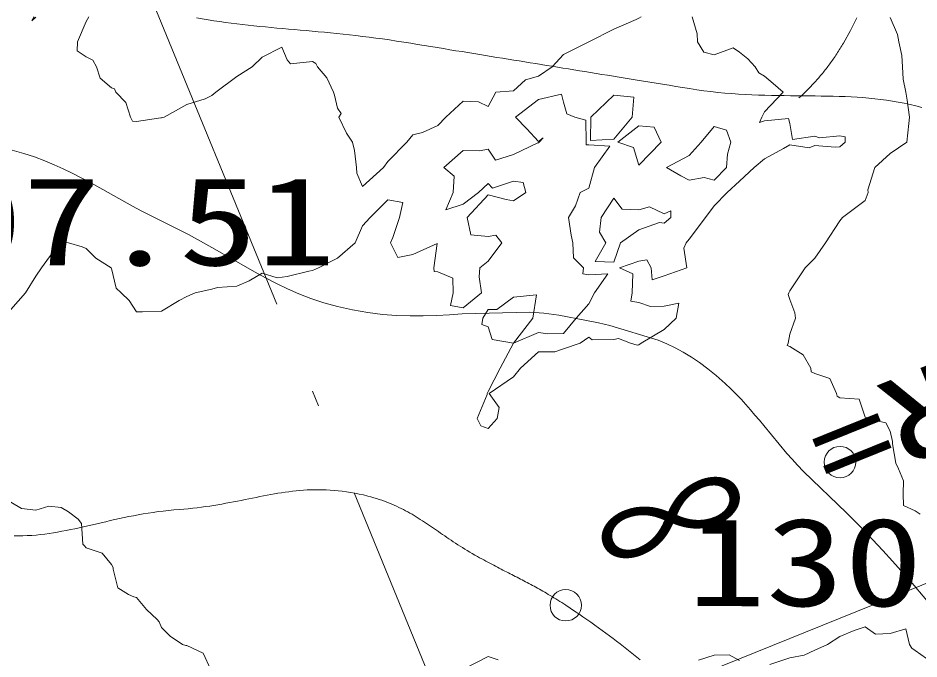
# Model space of a CAD drawing. Units: millimetres at full size, sheet at 1:500; details may follow other scales. Extents: x -209175 to 420500, y 0 to 351151.
# Drawn here: x 96368 to 103540, y 89016 to 94121 of the extents above; entities that cross this region are included whole.
import ezdxf
from ezdxf.enums import TextEntityAlignment as Align

# ---------------------------------------------------------------- set-up
doc = ezdxf.new("R2010")
doc.units = ezdxf.units.MM
doc.header["$LTSCALE"] = 500
doc.linetypes.add('USER1', pattern=[9.25, 6, -1.5, 0.25, -1.5])
for name, color, linetype, lineweight in [('D-BGD', 7, 'Continuous', 13), ('D-BGD-LWCN', 8, 'Continuous', 13), ('D-BGD-TXT', 7, 'Continuous', 13), ('D-BMK', 2, 'USER1', 13), ('D-BMK-HTXT', 7, 'Continuous', 13), ('D-BYP-STR2', 4, 'Continuous', 13), ('サーフェス_コンタ作成', 33, 'Continuous', 13)]:
    doc.layers.add(name, color=color, linetype=linetype, lineweight=lineweight)
doc.styles.add('ＭＳ ゴシック', font='')
doc.styles.get('ＭＳ ゴシック').set_extended_font_data('MS Gothic')

msp = doc.modelspace()

# ---------------------------------------------------------------- linework, layer by layer
at = {"layer": 'D-BGD'}
for centre in [(102911.6, 90584.3), (100728.3, 89444)]:
    msp.add_circle(centre, 125, dxfattribs=at)
at = {"layer": 'D-BGD-LWCN'}
msp.add_lwpolyline([(102584.8, 93485.1), (102593, 93492.3), (102601.1, 93499.7), (102609.2, 93507.1), (102617.3, 93514.6), (102625.3, 93522.1), (102633.3, 93529.8), (102641.3, 93537.5), (102649.2, 93545.3), (102657.1, 93553.1), (102665, 93561.1), (102672.8, 93569.1), (102680.6, 93577.2), (102688.4, 93585.3), (102696.1, 93593.5), (102703.8, 93601.8), (102711.5, 93610.2), (102719.2, 93618.7), (102726.8, 93627.2), (102734.3, 93635.8), (102741.9, 93644.5), (102749.4, 93653.3), (102756.8, 93662.1), (102764.3, 93671.1), (102771.7, 93680.1), (102779, 93689.1), (102786.4, 93698.3), (102793.7, 93707.5), (102800.9, 93716.8), (102808.2, 93726.2), (102815.4, 93735.7), (102822.5, 93745.3), (102829.6, 93754.9), (102836.7, 93764.6), (102843.8, 93774.4), (102850.8, 93784.3), (102857.8, 93794.2), (102864.7, 93804.3), (102871.6, 93814.4), (102878.5, 93824.6), (102885.3, 93834.9), (102892.1, 93845.2), (102898.9, 93855.7), (102905.6, 93866.2), (102912.3, 93876.8), (102919, 93887.5), (102925.6, 93898.3), (102932.2, 93909.1), (102938.7, 93920.1), (102995.2, 94020.2), (103046.5, 94121.3)], dxfattribs=at)
at = {"layer": 'D-BMK'}
msp.add_line((93781.7, 103176.7), (101367.6, 84671.1), dxfattribs=at)
at = {"layer": 'D-BMK-HTXT'}
msp.add_line((85989.9, 82508), (121410, 96813.8), dxfattribs=at)
at = {"layer": 'D-BYP-STR2'}
for points in [[(97788.4, 94122.3), (97835, 94114), (97881.3, 94106.3), (97927.4, 94099), (97973.3, 94092.2), (98019.1, 94085.7), (98064.7, 94079.7), (98110.2, 94074), (98155.6, 94068.6), (98201.1, 94063.5), (98246.5, 94058.6), (98292, 94054), (98337.6, 94049.5), (98383.3, 94045.2), (98429.2, 94041), (98475.3, 94036.8), (98521.6, 94032.7), (98568.3, 94028.6), (98615.2, 94024.5), (98662.4, 94020.4), (98710.1, 94016.1), (98758.2, 94011.7), (98806.7, 94007.2), (98855.8, 94002.4), (98905.4, 93997.5), (98955.5, 93992.3), (99006.3, 93986.8), (99057.7, 93980.9), (99109.8, 93974.7), (99162.6, 93968.1), (99216.2, 93961.1), (99270.6, 93953.7), (99325.8, 93945.7), (99381.9, 93937.2), (99438.9, 93928.2), (99493.9, 93919.2), (99547.9, 93910.4), (99601, 93901.8), (99653.2, 93893.3), (99704.6, 93885), (99755.1, 93876.8), (99804.9, 93868.7), (99854, 93860.7), (99902.4, 93852.8), (99950.1, 93845), (99997.3, 93837.4), (100043.9, 93829.8), (100090, 93822.3), (100135.7, 93814.9), (100180.9, 93807.5), (100225.7, 93800.2), (100270.2, 93793), (100314.4, 93785.8), (100358.4, 93778.7), (100402.1, 93771.6), (100445.6, 93764.5), (100489.1, 93757.4), (100532.4, 93750.4), (100575.7, 93743.3), (100619, 93736.3), (100662.4, 93729.3), (100705.8, 93722.2), (100749.4, 93715.1), (100793.1, 93708), (100837.1, 93700.9), (100881.3, 93693.7), (100925.8, 93686.4), (100970.6, 93679.2), (101015.8, 93671.8), (101061.4, 93664.4), (101107.6, 93656.9), (101154.2, 93649.3), (101201.3, 93641.6), (101249.1, 93633.9), (101297.5, 93626), (101346.6, 93618), (101396.3, 93609.9), (101446.9, 93601.7), (101498.3, 93593.4), (101550.5, 93584.9), (101603.6, 93576.2), (101657.6, 93567.5), (101712.6, 93558.5), (101770.4, 93549.6), (101827.5, 93541.7), (101884, 93534.7), (101939.7, 93528.6), (101994.9, 93523.4), (102049.4, 93518.8), (102103.3, 93515), (102156.7, 93511.8), (102209.5, 93509.2), (102261.8, 93507.1), (102313.6, 93505.4), (102365, 93504.1), (102415.8, 93503.2), (102466.3, 93502.4), (102516.4, 93501.9), (102566.1, 93501.4), (102615.4, 93501.1), (102664.4, 93500.7), (102713.1, 93500.2), (102761.5, 93499.6), (102809.6, 93498.9), (102857.5, 93497.8), (102905.2, 93496.5), (102952.7, 93494.7), (103000, 93492.5), (103047.2, 93489.8), (103094.3, 93486.5), (103141.2, 93482.6), (103188.1, 93477.9), (103235, 93472.5), (103281.8, 93466.3), (103328.5, 93459.1), (103375.4, 93451), (103422.2, 93441.9), (103469.1, 93431.7), (103516.1, 93420.3), (103563.2, 93407.8)], [(103603.9, 89482.7), (103472.1, 89635.6), (103465.4, 89643.2), (103329.3, 89796), (103252.2, 89880.4), (103170.5, 89968.2), (103095.9, 90046.5), (103027.1, 90116.7), (102962, 90181.3), (102621.8, 90510.4), (102574.1, 90559.2), (102529.3, 90606.8), (102487.1, 90653.4), (102303.8, 90874.8), (102269.5, 90917.2), (102234.7, 90959.2), (102199.4, 91001), (102163, 91042.6), (102124.9, 91084.3), (102084.7, 91126.1), (102042, 91168.4), (101996.4, 91211.4), (101926.5, 91273.2), (101859.2, 91328.2), (101793.1, 91377.1), (101728, 91420.6), (101663.6, 91459.8), (101598.2, 91495), (101531.7, 91526.8), (101464.1, 91556.2), (101078.1, 91672.9), (100988.4, 91693.3), (100893.3, 91713.1), (100672.1, 91755.4), (100554.9, 91769.2), (100440.9, 91777.3), (99905, 91764), (99801.7, 91757.8), (99698.3, 91751.7), (99594.3, 91748.3), (99488.6, 91748.3), (99380.4, 91752.3), (99268.6, 91760.9), (99152, 91775.1), (99029.5, 91796), (98911.2, 91822.2), (98801.9, 91852.8), (98699.9, 91887), (98604, 91924.5), (98512.7, 91965), (98424.9, 92007.5), (98339.3, 92051.8), (98255, 92097.5), (97912.2, 92293.1), (97820.8, 92344.3), (97725.4, 92396), (97624.9, 92448.1), (97434, 92542), (97354.2, 92583), (97278.3, 92623.4), (96933.6, 92815.2), (96866.7, 92851), (96798.7, 92885.8), (96728.8, 92919.6), (96656.3, 92952.2), (96580.3, 92983.7), (96499.7, 93014), (96413.4, 93041.7), (96320.5, 93067.7)], [(96336.3, 89996.9), (96371.8, 89996.7), (96407.1, 89997.2), (96442.1, 89998.6), (96477, 90000.7), (96511.7, 90003.5), (96546.2, 90007), (96580.7, 90011.1), (96615, 90015.8), (96649.3, 90021), (96683.6, 90026.7), (96717.9, 90032.9), (96752.2, 90039.4), (96786.5, 90046.3), (96820.9, 90053.6), (96855.4, 90061.1), (96890.1, 90068.9), (96924.9, 90076.8), (96959.8, 90084.9), (96995, 90093.1), (97030.4, 90101.4), (97066.1, 90109.6), (97102.1, 90117.9), (97138.4, 90126.1), (97175.1, 90134.2), (97212.1, 90142.1), (97249.5, 90149.8), (97287.3, 90157.3), (97325.6, 90164.5), (97364.4, 90171.4), (97403.7, 90177.9), (97443.5, 90184), (97483.9, 90189.6), (97524.8, 90194.8), (97566.4, 90199.4), (97608.6, 90203.4), (97651.5, 90206.8), (97687.9, 90209.7), (97723.6, 90212.9), (97758.8, 90216.5), (97793.4, 90220.5), (97827.5, 90224.8), (97861.1, 90229.4), (97894.2, 90234.3), (97926.9, 90239.4), (97959.1, 90244.7), (97990.9, 90250.2), (98022.4, 90255.9), (98053.5, 90261.7), (98084.3, 90267.6), (98114.8, 90273.6), (98145, 90279.6), (98175, 90285.6), (98204.7, 90291.6), (98234.3, 90297.5), (98263.6, 90303.4), (98292.8, 90309.2), (98321.9, 90314.9), (98350.9, 90320.4), (98379.9, 90325.7), (98408.7, 90330.8), (98437.6, 90335.6), (98466.5, 90340.2), (98495.3, 90344.4), (98524.3, 90348.4), (98553.3, 90352), (98582.4, 90355.2), (98611.7, 90357.9), (98641.1, 90360.3), (98670.7, 90362.1), (98700.5, 90363.5), (98730.5, 90364.3), (98760.8, 90364.6), (98791.3, 90364.2), (98822.2, 90363.3), (98853.4, 90361.7), (98885, 90359.4), (98916.9, 90356.5), (98949.2, 90352.8), (98982, 90348.3), (99015.2, 90343.1), (99048.9, 90337), (99083.2, 90330.1), (99117.9, 90322.3), (99153.2, 90313.6), (99176.5, 90307.4), (99199.2, 90301), (99221.4, 90294.3), (99243, 90287.4), (99264.2, 90280.2), (99284.9, 90272.8), (99305.2, 90265.2), (99325, 90257.4), (99344.4, 90249.4), (99363.5, 90241.1), (99382.2, 90232.6), (99400.6, 90224), (99418.6, 90215.2), (99436.4, 90206.1), (99453.8, 90196.9), (99471.1, 90187.6), (99488.1, 90178), (99504.9, 90168.3), (99521.6, 90158.5), (99538, 90148.5), (99554.4, 90138.3), (99570.6, 90128.1), (99586.8, 90117.6), (99602.8, 90107.1), (99618.8, 90096.5), (99634.8, 90085.7), (99650.8, 90074.8), (99666.8, 90063.8), (99682.9, 90052.8), (99699, 90041.6), (99715.2, 90030.4), (99731.5, 90019.1), (99748, 90007.7), (99764.6, 89996.2), (99781.3, 89984.7), (99798.3, 89973.1), (99815.5, 89961.5), (99832.9, 89949.8), (99850.6, 89938.1), (99868.6, 89926.4), (99886.8, 89914.7), (99905.5, 89902.9), (99924.4, 89891.1), (99943.7, 89879.3), (99963.5, 89867.5), (99983.6, 89855.7), (100004.2, 89843.9), (100025.3, 89832.2), (100042.3, 89822.8), (100059, 89813.7), (100075.5, 89804.7), (100091.8, 89796), (100107.8, 89787.4), (100123.6, 89779), (100139.1, 89770.8), (100154.5, 89762.7), (100169.6, 89754.8), (100184.6, 89747), (100199.4, 89739.3), (100214.1, 89731.7), (100228.6, 89724.3), (100242.9, 89716.9), (100257.2, 89709.6), (100271.3, 89702.4), (100285.3, 89695.2), (100299.2, 89688.1), (100313, 89681), (100326.8, 89673.9), (100340.5, 89666.9), (100354.2, 89659.8), (100367.8, 89652.8), (100381.4, 89645.7), (100394.9, 89638.6), (100408.5, 89631.5), (100422.1, 89624.3), (100435.7, 89617.1), (100449.3, 89609.8), (100463, 89602.4), (100476.7, 89594.9), (100490.4, 89587.4), (100504.3, 89579.7), (100518.2, 89571.9), (100532.2, 89564), (100546.4, 89555.9), (100560.6, 89547.6), (100575, 89539.3), (100589.5, 89530.7), (100604.2, 89521.9), (100619, 89513), (100634, 89503.8), (100649.2, 89494.5), (100664.6, 89484.9), (100680.2, 89475.1), (100696, 89465), (100712, 89454.6), (100728.3, 89444), (100763.3, 89421), (100797.6, 89398.1), (100831.1, 89375.4), (100864, 89352.9), (100896.1, 89330.6), (100927.7, 89308.5), (100958.6, 89286.5), (100988.9, 89264.6), (101018.7, 89242.9), (101048, 89221.3), (101076.8, 89199.8), (101105.2, 89178.4), (101133.1, 89157.1), (101160.7, 89135.9), (101187.8, 89114.7), (101214.7, 89093.5), (101241.3, 89072.4), (101267.6, 89051.3), (101293.7, 89030.2), (101319.5, 89009.1)]]:
    msp.add_lwpolyline(points, dxfattribs=at)
at = {"layer": 'サーフェス_コンタ作成'}
for points in [[(96311, 91798.4), (96428.4, 91931), (96511, 92066), (96555.9, 92131), (96667.9, 92287.9), (96694.7, 92331), (96711, 92335.5), (96720.4, 92340.4), (96768.9, 92331), (96878.3, 92298.3), (96911, 92286.4), (96988.4, 92208.4), (97108.9, 92131), (97110.1, 92130.1), (97111, 92127.3), (97150.6, 91970.6), (97189.5, 91931), (97252.4, 91872.4), (97311, 91780.5), (97360.1, 91780.1), (97511, 91786.7), (97650.1, 91870.1), (97711, 91901.8), (97777.7, 91931), (97911, 91962.5), (97955.4, 91975.4), (98111, 91985.8), (98208.4, 92028.4), (98311, 92089.9), (98430.4, 92050.4), (98511, 92063), (98683.9, 92103.9), (98711, 92109.6), (98761, 92131), (98911, 92207.9), (99051.6, 92331), (99111, 92466.5), (99172.2, 92531), (99311, 92672.7), (99432.4, 92652.4), (99405.4, 92531), (99352.7, 92372.7), (99333, 92331), (99392.3, 92212.3), (99511, 92238.2), (99703.8, 92323.8), (99678.7, 92131), (99682, 92102), (99711, 92099.8), (99829.9, 92049.9), (99833.3, 91931), (99811.8, 91831.8), (99911, 91812.3), (100056.9, 91931), (100040.2, 92060.2), (100043.3, 92131), (100111, 92183.3), (100219.5, 92331), (100170.6, 92390.6), (100111, 92382.1), (99973.4, 92393.4), (99942.6, 92531), (100111, 92712.5), (100255.1, 92675.1), (100311, 92666.1), (100411.7, 92731), (100389.6, 92809.6), (100311, 92820.3), (100146, 92766), (100111, 92802.7), (100033.4, 92731), (99911, 92638.7), (99773.6, 92593.6), (99831.7, 92731), (99840.2, 92860.2), (99757.9, 92931), (99911, 93066.1), (100042.6, 93062.6), (100111, 93075.7), (100169, 92989), (100311, 93034.7), (100506.6, 93126.6), (100511, 93127.5), (100515.6, 93131), (100547.4, 93167.4), (100511, 93136.4), (100418.3, 93238.3), (100327.9, 93331), (100511, 93472.6), (100695.6, 93515.6), (100711, 93451), (100737.7, 93357.7), (100801, 93331), (100888, 93308), (100891.1, 93131), (100891.7, 93111.7), (100911, 93111.8), (101080.2, 93100.2), (100956.1, 92931), (100911, 92765.5), (100842.7, 92731), (100806.2, 92626.2), (100750.4, 92531), (100772.2, 92392.2), (100783.9, 92331), (100789.8, 92209.8), (100870.4, 92131), (100863.7, 92083.7), (100911, 92075.7), (101063.8, 92083.8), (100956.2, 91931), (100911, 91844.4), (100810.4, 91731), (100711, 91607.9), (100586.2, 91606.2), (100511, 91616.5), (100311, 91531), (100465.6, 91731), (100495.7, 91915.7), (100311, 91898.5), (100178.6, 91798.6), (100111, 91799.6), (100067, 91731), (100061, 91681), (100111, 91660.4), (100141.8, 91561.8), (100311, 91531), (100205.9, 91331), (100111, 91146), (100103.1, 91131), (100103.4, 91123.4), (100021.9, 90931), (100052.9, 90872.9), (100111, 90852.8), (100183.6, 90931), (100198.8, 91018.8), (100118.4, 91131), (100311, 91262.1), (100367.6, 91331), (100511, 91463.5), (100641.8, 91461.8), (100711, 91487.5), (100843.5, 91531), (100911, 91578.9), (100937.7, 91557.7), (101111, 91561.7), (101148.3, 91568.3), (101243, 91531), (101295.5, 91515.5), (101311, 91517.9), (101328.3, 91531), (101511, 91640.4), (101607.8, 91731), (101629.3, 91849.3), (101511, 91825.6), (101403.9, 91823.9), (101311, 91856.2), (101246.8, 91866.8), (101257.1, 91931), (101262.8, 92082.8), (101155.2, 92131), (101311, 92184.4), (101373.7, 92193.7), (101409, 92131), (101416.5, 92036.5), (101511, 92067.6), (101692.2, 92131), (101668.1, 92288.1), (101688, 92331), (101711, 92358.6), (101839.4, 92531), (101911, 92625.2), (102013.5, 92731), (102111, 92821.7), (102228.5, 92931), (102311, 93000.5), (102462.7, 93082.7), (102511, 93111), (102667.2, 93087.2), (102711, 93104.8), (102873.5, 93093.5), (102911, 93096.2), (102951.9, 93131), (102953.4, 93173.4), (102911, 93182.4), (102747.9, 93167.9), (102711, 93181), (102534.3, 93154.3), (102511, 93281), (102500.3, 93320.3), (102311, 93303.2), (102269.8, 93289.8), (102289.1, 93331), (102311, 93374.5), (102459.5, 93531), (102379.6, 93599.6), (102311, 93657.3), (102264.6, 93684.6), (102236.7, 93731), (102177, 93797), (102111, 93848.4), (102062, 93882), (101911, 93827.6), (101827.5, 93847.5), (101775.8, 93931), (101775.5, 93995.5), (101735.3, 94131)], [(96511, 94126.6), (96479, 94099), (96497.2, 94131)], [(101327.7, 94131), (101311, 94120.7), (101288.4, 94108.4), (101111, 94031), (100911, 93931), (100711, 93829.9), (100621.4, 93731), (100511, 93656.4), (100408.1, 93628.1), (100311, 93540.8), (100172.1, 93531), (100111, 93415.2), (100033.8, 93453.8), (99911, 93458.3), (99773.7, 93331), (99711, 93264.3), (99587.9, 93207.9), (99511, 93191.6), (99464.5, 93131), (99311, 92977.5), (99278.7, 92931), (99111, 92778.1), (99065.6, 92885.6), (99062.9, 92931), (99046.5, 93066.5), (99029.8, 93131), (98984.1, 93204.1), (98922.4, 93331), (98939.2, 93359.2), (98911, 93401.6), (98886.7, 93506.7), (98878.2, 93531), (98825.3, 93645.3), (98751, 93731), (98738.8, 93758.8), (98711, 93773.9), (98536, 93756), (98511, 93787.4), (98467.9, 93887.9), (98311, 93809.8), (98230.7, 93731), (98111, 93655.2), (97943.3, 93531), (97911, 93502.5), (97857.1, 93477.1), (97711, 93432.2), (97530.4, 93331), (97511, 93325.3), (97506.2, 93326.2), (97311, 93296.5), (97278.3, 93298.3), (97263.1, 93331), (97226.7, 93446.7), (97145.5, 93531), (97136.3, 93556.3), (97111, 93565.4), (97021.2, 93641.2), (96993.9, 93731), (96964.7, 93784.7), (96911, 93810.5), (96838.5, 93858.5), (96841.5, 93931), (96911, 94092.5), (96932.1, 94131)], [(103550.7, 90170.7), (103511, 90196.4), (103417.8, 90237.8), (103413.2, 90331), (103416.1, 90436.1), (103376.4, 90531), (103355.8, 90575.8), (103329.8, 90731), (103329.3, 90749.3), (103311, 90831), (103276.4, 90896.4), (103121.5, 90931), (103120.1, 90940.1), (103111, 90941), (103065.2, 91085.2), (102911, 91097.2), (102889.7, 91109.7), (102882.4, 91131), (102830.1, 91250.1), (102711, 91290.2), (102682.6, 91302.6), (102677.9, 91331), (102619, 91439), (102511, 91503.6), (102491.5, 91511.5), (102497.7, 91531), (102511, 91602.1), (102557.8, 91731), (102551.8, 91771.8), (102511, 91879.7), (102498.8, 91918.8), (102503, 91931), (102511, 91948.9), (102633.2, 92131), (102711, 92207.5), (102795.7, 92331), (102911, 92504.3), (102932.6, 92531), (103111, 92667.3), (103135.4, 92731), (103132.9, 92752.9), (103189.7, 92931), (103311, 93041.5), (103442.1, 93131), (103460.6, 93280.6), (103464, 93331), (103445.3, 93465.3), (103434.6, 93531), (103414.2, 93634.2), (103407.8, 93731), (103402.5, 93822.5), (103378.6, 93931), (103369.6, 93989.6), (103311, 94125)], [(96311, 90264.8), (96395.9, 90215.9), (96511, 90202.7), (96612.5, 90232.5), (96711, 90222.5), (96769.1, 90189.1), (96846, 90131), (96874.1, 90094.1), (96885.2, 89931), (96896.5, 89916.5), (96911, 89900.4), (97038, 89858), (97111, 89769.8), (97126.2, 89746.2), (97126.6, 89731), (97162.9, 89582.9), (97247.7, 89531), (97290.3, 89510.3), (97311, 89506), (97390.5, 89410.5), (97475.3, 89331), (97491.3, 89311.3), (97511, 89267.7), (97579, 89199), (97676.7, 89131), (97704.3, 89124.3), (97711, 89123.2), (97842.3, 89062.3), (97902.7, 88931)], [(102351.6, 88971.6), (102511, 89026.2), (102626, 89046), (102711, 89086.7), (102811.4, 89131), (102911, 89194.9), (103023.7, 89243.7), (103111, 89273.2), (103194.6, 89214.6), (103311, 89219.3), (103435.9, 89255.9), (103464, 89131), (103483.6, 89103.6), (103511, 89083.7), (103600.3, 89020.3)], [(99914.1, 88934.1), (100111, 89034.8), (100190.1, 89010.1)], [(101786.1, 89006.1), (101911, 89046.5), (102029.7, 89049.7), (102111, 89003.2)]]:
    msp.add_lwpolyline(points, dxfattribs=at)
for points in [[(100928.6, 93331), (101111, 93507.2), (101271.5, 93491.5), (101257, 93331), (101111, 93155.7), (100926.2, 93146.2)], [(101143.8, 93131), (101311, 93263.1), (101432.6, 93252.6), (101488.5, 93131), (101311, 92948.2), (101268.5, 93088.5)], [(101529.6, 92931), (101711, 93026.8), (101806.8, 93131), (101911, 93256.5), (102006.8, 93226.8), (102043.2, 93131), (102016.5, 93036.5), (102006.6, 92931), (101911, 92828.6), (101829.9, 92849.9), (101711, 92830.6), (101644.3, 92864.3)], [(101009.1, 92531), (101111, 92686.9), (101177.4, 92597.4), (101311, 92592.1), (101396.1, 92616.1), (101511, 92562.2), (101565.3, 92585.3), (101563.8, 92531), (101511, 92486), (101473.4, 92493.4), (101311, 92434.8), (101164.4, 92331), (101111, 92175.2), (100963, 92183), (101046.9, 92331), (100996.1, 92416.1)]]:
    msp.add_lwpolyline(points, close=True, dxfattribs=at)

# ---------------------------------------------------------------- texts
at = {"layer": 'D-BGD-TXT', "style": 'ＭＳ ゴシック', "width": 1.3}
for s, p in [('1307.51', (94532.2, 92855.7)), ('1308.21', (101698.7, 90142))]:
    msp.add_text(s, height=705, rotation=359.993, dxfattribs=at).set_placement(p, align=Align.TOP_LEFT)
at = {"layer": 'D-BMK-HTXT', "style": 'ＭＳ ゴシック', "width": 1.3}
msp.add_text('R= ∞ ', height=705, rotation=201.993, dxfattribs=at).set_placement((104005.2, 90756.7), align=Align.TOP_LEFT)

doc.saveas('drawing.dxf')
